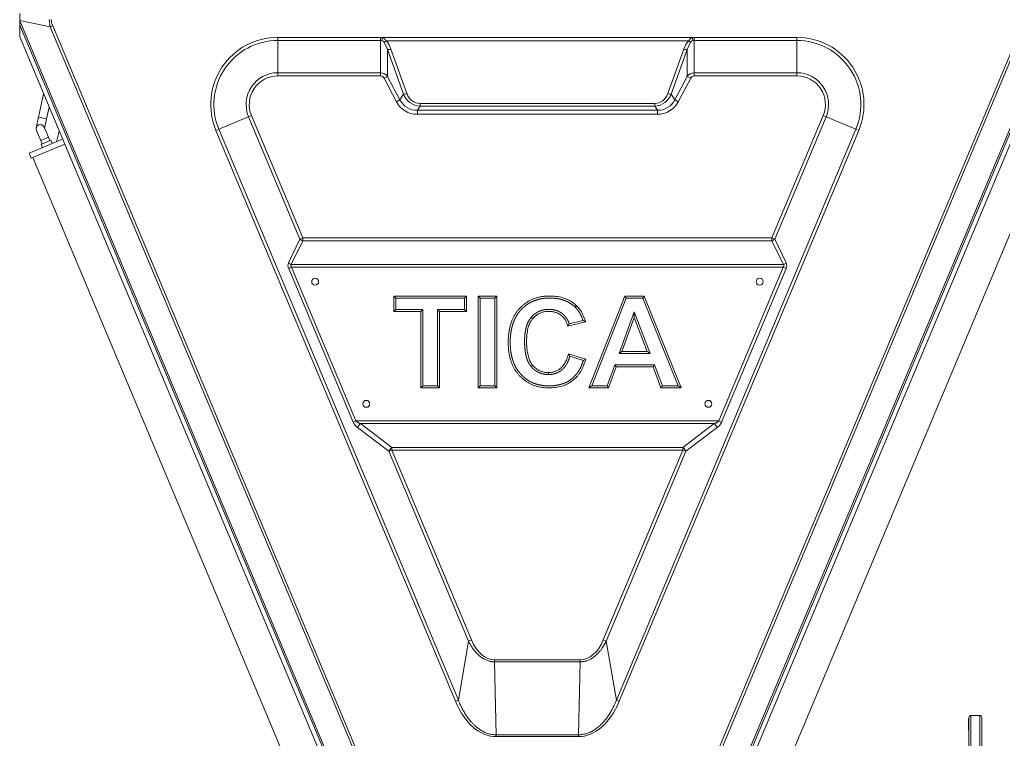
# Model space of a CAD drawing. Header units: millimetres. Extents: x 113490 to 142599, y -20467 to 115.
# Drawn here: x 124748 to 125877, y -7067 to -6241 of the extents above; entities that cross this region are included whole.
import ezdxf

# ---------------------------------------------------------------- set-up
doc = ezdxf.new("R2010")
doc.units = ezdxf.units.MM
doc.layers.add('DV1_0', color=7, linetype='Continuous')

msp = doc.modelspace()

# ---------------------------------------------------------------- linework, layer by layer
at = {"layer": 'DV1_0', "color": 7, "linetype": 'Continuous', "lineweight": 15}
for p, q in [((124748.3, -6234.1), (124748.3, -6242)), ((124748.3, -6242), (124748.3, -6242.4)), ((124748.3, -6242.4), (124748.3, -6247.5)), ((124748.3, -6248.2), (124748.3, -6247.5)), ((124748.3, -6248.2), (124748.3, -6260.9)), ((124748.3, -6260.9), (125101.1, -7102.4)), ((125936.3, -6260.9), (125583.4, -7102.4)), ((124775.6, -6326.2), (124769.9, -6352.9)), ((124779.2, -6354.9), (124782.1, -6341.5)), ((124769.9, -6352.9), (124767.2, -6365.4)), ((124781.2, -6376.2), (124776.3, -6364.5)), ((124776.9, -6365.9), (124779.2, -6354.9)), ((124767.5, -6368.2), (124772.4, -6379.9)), ((124782.8, -6380.2), (124781.2, -6376.2)), ((124793.6, -6369.1), (124790.5, -6381.3)), ((124797.5, -6378.4), (124759.1, -6394.5)), ((124799.9, -6383.9), (124761.5, -6400)), ((124772.4, -6379.9), (124774.1, -6383.9)), ((124772.8, -6384.4), (124784.1, -6379.6)), ((124772.8, -6384.4), (124774.3, -6388.1)), ((124785.7, -6383.3), (124784.1, -6379.6)), ((124759.1, -6394.5), (124761.5, -6400)), ((124763.3, -6399.2), (125120.3, -7250.7)), ((125564.2, -7250.7), (125921.2, -6399.2)), ((125177.4, -6558.4), (125177.4, -6576.2)), ((125261.1, -6558.4), (125177.4, -6558.4)), ((125179.7, -6560.7), (125177.4, -6558.4)), ((125258.7, -6560.7), (125179.7, -6560.7)), ((125179.7, -6560.7), (125179.7, -6573.9)), ((125258.7, -6560.7), (125261.1, -6558.4)), ((125258.7, -6573.9), (125258.7, -6560.7)), ((125261.1, -6576.2), (125261.1, -6558.4)), ((125274.2, -6558.4), (125274.2, -6663.9)), ((125295.6, -6558.4), (125274.2, -6558.4)), ((125276.5, -6560.7), (125274.2, -6558.4)), ((125293.3, -6560.7), (125276.5, -6560.7)), ((125276.5, -6560.7), (125276.5, -6661.6)), ((125293.3, -6560.7), (125295.6, -6558.4)), ((125293.3, -6661.6), (125293.3, -6560.7)), ((125295.6, -6663.9), (125295.6, -6558.4)), ((125442.5, -6558.4), (125401.4, -6663.9)), ((125444.1, -6560.7), (125404.8, -6661.6)), ((125464.9, -6558.4), (125442.5, -6558.4)), ((125444.1, -6560.7), (125442.5, -6558.4)), ((125463.3, -6560.7), (125444.1, -6560.7)), ((125463.3, -6560.7), (125464.9, -6558.4)), ((125503.7, -6661.6), (125463.3, -6560.7)), ((125507.1, -6663.9), (125464.9, -6558.4)), ((125179.7, -6573.9), (125177.4, -6576.2)), ((125177.4, -6576.2), (125208.5, -6576.2)), ((125179.7, -6573.9), (125210.9, -6573.9)), ((125210.9, -6573.9), (125208.5, -6576.2)), ((125208.5, -6576.2), (125208.5, -6663.9)), ((125210.9, -6573.9), (125210.9, -6661.6)), ((125227.6, -6573.9), (125258.7, -6573.9)), ((125227.6, -6661.6), (125227.6, -6573.9)), ((125227.6, -6573.9), (125229.9, -6576.2)), ((125229.9, -6576.2), (125261.1, -6576.2)), ((125229.9, -6663.9), (125229.9, -6576.2)), ((125258.7, -6573.9), (125261.1, -6576.2)), ((125385.5, -6571.1), (125387.1, -6569.4)), ((125436, -6624.4), (125453.5, -6576.5)), ((125453.5, -6576.5), (125471.6, -6624.4)), ((125453.5, -6576.5), (125453.5, -6583.1)), ((125377.2, -6593), (125397.6, -6588.2)), ((125378.8, -6590.3), (125394.6, -6586.5)), ((125439.3, -6622.1), (125453.5, -6583.1)), ((125453.5, -6583.1), (125468.3, -6622.1)), ((125397.8, -6630.9), (125377.9, -6624.7)), ((125436, -6624.4), (125439.3, -6622.1)), ((125471.6, -6624.4), (125436, -6624.4)), ((125468.3, -6622.1), (125439.3, -6622.1)), ((125471.6, -6624.4), (125468.3, -6622.1)), ((125395, -6632.4), (125379.5, -6627.6)), ((125422.4, -6661.6), (125431.1, -6637.6)), ((125424, -6663.9), (125432.7, -6639.9)), ((125431.1, -6637.6), (125476.6, -6637.6)), ((125431.1, -6637.6), (125432.7, -6639.9)), ((125432.7, -6639.9), (125475, -6639.9)), ((125476.6, -6637.6), (125475, -6639.9)), ((125475, -6639.9), (125484.1, -6663.9)), ((125476.6, -6637.6), (125485.7, -6661.6)), ((125210.9, -6661.6), (125208.5, -6663.9)), ((125208.5, -6663.9), (125229.9, -6663.9)), ((125210.9, -6661.6), (125227.6, -6661.6)), ((125227.6, -6661.6), (125229.9, -6663.9)), ((125276.5, -6661.6), (125274.2, -6663.9)), ((125274.2, -6663.9), (125295.6, -6663.9)), ((125276.5, -6661.6), (125293.3, -6661.6)), ((125293.3, -6661.6), (125295.6, -6663.9)), ((125404.8, -6661.6), (125401.4, -6663.9)), ((125401.4, -6663.9), (125424, -6663.9)), ((125404.8, -6661.6), (125422.4, -6661.6)), ((125422.4, -6661.6), (125424, -6663.9)), ((125485.7, -6661.6), (125484.1, -6663.9)), ((125484.1, -6663.9), (125507.1, -6663.9)), ((125485.7, -6661.6), (125503.7, -6661.6)), ((125503.7, -6661.6), (125507.1, -6663.9)), ((125837.4, -7141.6), (125837.4, -7042.3)), ((125849.8, -7040), (125839.7, -7040)), ((125852.1, -7141.6), (125852.1, -7042.3)), ((125836.9, -7043.1), (125836.9, -7045.5)), ((125837.4, -7043.1), (125836.9, -7043.1)), ((125836.9, -7045.5), (125836.9, -7045.8)), ((125836.9, -7045.5), (125836.9, -7045.5)), ((125837.4, -7045.5), (125836.9, -7045.5)), ((125837.4, -7045.5), (125836.9, -7045.5)), ((125836.9, -7045.8), (125836.9, -7046.3)), ((125837.4, -7045.8), (125836.9, -7045.8)), ((125836.9, -7046.3), (125836.9, -7046.9)), ((125837.4, -7046.3), (125836.9, -7046.3)), ((125836.9, -7046.9), (125836.9, -7047)), ((125837.4, -7046.9), (125836.9, -7046.9)), ((125836.9, -7047), (125836.9, -7047.5)), ((125837.4, -7047), (125836.9, -7047)), ((125836.9, -7047.5), (125836.9, -7048.7)), ((125837.4, -7047.5), (125836.9, -7047.5)), ((125836.9, -7048.9), (125836.9, -7048.7)), ((125837.4, -7048.7), (125836.9, -7048.7)), ((125836.9, -7048.9), (125836.9, -7053.8)), ((125836.9, -7053.8), (125836.9, -7055.7)), ((125837.4, -7053.8), (125836.9, -7053.8)), ((125836.9, -7055.7), (125836.9, -7055.9)), ((125836.9, -7055.7), (125837.4, -7055.7)), ((125836.9, -7057), (125836.9, -7055.9)), ((125836.9, -7055.9), (125837.4, -7055.9)), ((125836.9, -7057), (125837.4, -7057))]:
    msp.add_line(p, q, dxfattribs=at)
at = {"layer": 'DV1_0', "color": 7, "linetype": 'Continuous', "lineweight": 20}
for p, q in [((124782, -6241.1), (124783.4, -6249.4)), ((124748.3, -6242), (124783.4, -6249.4)), ((124748.3, -6242.4), (125175.9, -7262.2)), ((124748.3, -6247.5), (125174, -7262.9)), ((124786.2, -6248.2), (124783.4, -6249.4)), ((124783.4, -6249.4), (125195.4, -7231.8)), ((124786.2, -6248.2), (125198.1, -7230.7)), ((125486.4, -7230.7), (125898.4, -6248.2)), ((125489.1, -7231.8), (125901.1, -6249.4)), ((125508.6, -7262.2), (125936.3, -6242.4)), ((125510.5, -7262.9), (125936.3, -6247.5)), ((125044.6, -6261.5), (125162.3, -6261.5)), ((125044.6, -6265), (125044.6, -6261.5)), ((125162.3, -6261.5), (125162.3, -6265)), ((125163.7, -6265.2), (125164.4, -6261.7)), ((125164.4, -6261.7), (125520.1, -6261.7)), ((125520.1, -6261.7), (125520.8, -6265.2)), ((125522.2, -6261.5), (125639.9, -6261.5)), ((125522.2, -6261.5), (125522.2, -6265)), ((125639.9, -6265), (125639.9, -6261.5)), ((125044.6, -6302.1), (125044.6, -6265)), ((125044.6, -6265), (125162.3, -6265)), ((125162.3, -6265), (125162.3, -6302.1)), ((125166.5, -6267), (125170.3, -6275.5)), ((125168.6, -6265.3), (125515.9, -6265.3)), ((125174.3, -6274.9), (125192.6, -6326)), ((125491.9, -6326), (125510.3, -6274.9)), ((125514.3, -6275.5), (125518, -6267)), ((125522.2, -6302.1), (125522.2, -6265)), ((125522.2, -6265), (125639.9, -6265)), ((125639.9, -6302.1), (125639.9, -6265)), ((125170.3, -6275.5), (125170.3, -6306.3)), ((125170.3, -6275.5), (125188.6, -6326.6)), ((125495.9, -6326.6), (125514.3, -6275.5)), ((125514.3, -6306.3), (125514.3, -6275.5)), ((125044.6, -6302.1), (125162.3, -6302.1)), ((125044.6, -6305.6), (125044.6, -6302.1)), ((125044.6, -6305.6), (125162.3, -6305.6)), ((125162.3, -6305.6), (125162.3, -6302.1)), ((125166.3, -6308.4), (125170.3, -6306.3)), ((125166.3, -6308.4), (125180.6, -6335.3)), ((125170.3, -6306.3), (125184.6, -6333.2)), ((125499.9, -6333.2), (125514.3, -6306.3)), ((125503.9, -6335.3), (125518.3, -6308.4)), ((125518.3, -6308.4), (125514.3, -6306.3)), ((125522.2, -6305.6), (125522.2, -6302.1)), ((125522.2, -6302.1), (125639.9, -6302.1)), ((125522.2, -6305.6), (125639.9, -6305.6)), ((125639.9, -6305.6), (125639.9, -6302.1)), ((125184.6, -6333.2), (125188.6, -6326.6)), ((125495.9, -6326.6), (125499.9, -6333.2)), ((125180.6, -6335.3), (125184.6, -6333.2)), ((125204.6, -6345.2), (125207.6, -6340.3)), ((125207.6, -6337.3), (125476.9, -6337.3)), ((125207.6, -6340.3), (125207.6, -6337.3)), ((125207.6, -6340.3), (125476.9, -6340.3)), ((125476.9, -6340.3), (125476.9, -6337.3)), ((125476.9, -6340.3), (125479.9, -6345.2)), ((125503.9, -6335.3), (125499.9, -6333.2)), ((124769.9, -6352.9), (124779.2, -6354.9)), ((125011, -6352.6), (124976.8, -6367)), ((125014.2, -6351.3), (125011, -6352.6)), ((125069.9, -6493.1), (125011, -6352.6)), ((125073.1, -6491.7), (125014.2, -6351.3)), ((125204.6, -6345.2), (125479.9, -6345.2)), ((125204.6, -6349.7), (125204.6, -6345.2)), ((125204.6, -6349.7), (125479.9, -6349.7)), ((125479.9, -6349.7), (125479.9, -6345.2)), ((125670.3, -6351.3), (125611.4, -6491.7)), ((125673.6, -6352.6), (125614.7, -6493.1)), ((125670.3, -6351.3), (125673.6, -6352.6)), ((125673.6, -6352.6), (125707.7, -6367)), ((124772.4, -6379.9), (124781.2, -6376.2)), ((124976.8, -6367), (124973.5, -6368.3)), ((125248.3, -7023.7), (124973.5, -6368.3)), ((125251.6, -7022.3), (124976.8, -6367)), ((125707.7, -6367), (125432.9, -7022.3)), ((125711, -6368.3), (125436.2, -7023.7)), ((125707.7, -6367), (125711, -6368.3)), ((125056.7, -6520.3), (125069.9, -6493.1)), ((125059.9, -6522.2), (125073.1, -6494.9)), ((125073.1, -6491.7), (125069.9, -6493.1)), ((125073.1, -6491.7), (125611.4, -6491.7)), ((125073.1, -6494.9), (125073.1, -6491.7)), ((125073.1, -6494.9), (125611.4, -6494.9)), ((125611.4, -6491.7), (125611.4, -6494.9)), ((125611.4, -6491.7), (125614.7, -6493.1)), ((125611.4, -6494.9), (125624.6, -6522.2)), ((125614.7, -6493.1), (125627.8, -6520.3)), ((125059.9, -6522.2), (125624.6, -6522.2)), ((125060.1, -6525.4), (125056.9, -6526.7)), ((125130.8, -6703.1), (125056.9, -6526.7)), ((125060.1, -6525.4), (125624.4, -6525.4)), ((125134.1, -6701.7), (125060.1, -6525.4)), ((125624.4, -6525.4), (125550.4, -6701.7)), ((125627.7, -6526.7), (125553.7, -6703.1)), ((125624.4, -6525.4), (125627.7, -6526.7)), ((125335.3, -6582.7), (125337, -6584.2)), ((125335.2, -6639.5), (125336.9, -6638)), ((125355.1, -6648.6), (125355.1, -6646.3)), ((125134.1, -6701.7), (125130.8, -6703.1)), ((125550.4, -6701.7), (125134.1, -6701.7)), ((125550.4, -6701.7), (125553.7, -6703.1)), ((125172, -6736.7), (125136, -6709.5)), ((125545.2, -6704.9), (125139.3, -6704.9)), ((125175.3, -6732.2), (125139.3, -6704.9)), ((125545.2, -6704.9), (125509.2, -6732.2)), ((125548.5, -6709.5), (125512.5, -6736.7)), ((125175.3, -6735.4), (125172, -6736.7)), ((125263.4, -6954.6), (125172, -6736.7)), ((125509.2, -6732.2), (125175.3, -6732.2)), ((125175.3, -6735.4), (125175.3, -6732.2)), ((125509.2, -6735.4), (125175.3, -6735.4)), ((125266.7, -6953.3), (125175.3, -6735.4)), ((125509.2, -6735.4), (125417.9, -6953.3)), ((125512.5, -6736.7), (125421.1, -6954.6)), ((125509.2, -6732.2), (125509.2, -6735.4)), ((125509.2, -6735.4), (125512.5, -6736.7)), ((125263.4, -6954.6), (125251.6, -7022.3)), ((125266.7, -6953.3), (125263.4, -6954.6)), ((125417.9, -6953.3), (125421.1, -6954.6)), ((125421.1, -6954.6), (125432.9, -7022.3)), ((125391.4, -6976.3), (125293.1, -6976.3)), ((125293.1, -6976.3), (125293.1, -6978.4)), ((125391.4, -6978.4), (125293.1, -6978.4)), ((125293.1, -6978.4), (125294.9, -7062.2)), ((125391.4, -6978.4), (125389.6, -7062.2)), ((125391.4, -6976.3), (125391.4, -6978.4)), ((125251.6, -7022.3), (125248.3, -7023.7)), ((125432.9, -7022.3), (125436.2, -7023.7)), ((125839.7, -7040), (125839.7, -7243.2)), ((125849.8, -7040), (125849.8, -7243.2)), ((125837.4, -7048.9), (125836.9, -7048.9)), ((125389.6, -7062.2), (125294.9, -7062.2)), ((125294.9, -7062.2), (125294.9, -7064.3)), ((125389.6, -7064.3), (125294.9, -7064.3)), ((125389.6, -7062.2), (125389.6, -7064.3))]:
    msp.add_line(p, q, dxfattribs=at)
at = {"layer": 'DV1_0', "color": 7, "linetype": 'Continuous', "lineweight": 15}
for centre in [(125087.3, -6542), (125597.3, -6542), (125146, -6682.2), (125538.5, -6682.2)]:
    msp.add_circle(centre, 4, dxfattribs=at)
at = {"layer": 'DV1_0', "color": 7, "linetype": 'Continuous', "lineweight": 20}
for centre, radius, start, end in [((125044.6, -6338.5), 77.1, 90, 202.75), ((125162.3, -6272.2), 10.7, 78.6283, 89.9781), ((125161.5, -6269.2), 8.09, 29.1013, 69.2139), ((125523, -6269.2), 8.07, 110.7215, 150.9615), ((125522.3, -6272.2), 10.7, 90.0205, 101.3741), ((125639.9, -6338.5), 77.1, 337.25, 90), ((125044.6, -6338.5), 73.5, 90, 202.75), ((125162.3, -6270.8), 5.76, 75.8423, 89.9426), ((125162.5, -6270.1), 5.06, 38.1838, 76.5434), ((125534.4, -6282.7), 25.3, 136.7081, 162.1283), ((125522, -6270.1), 5.06, 103.4595, 141.8119), ((125522.3, -6270.8), 5.76, 90.0565, 104.1625), ((125639.9, -6338.5), 73.5, 337.25, 90), ((125044.6, -6338.5), 36.5, 90, 202.75), ((125044.6, -6338.5), 32.9, 90, 202.75), ((125162.2, -6311.9), 9.82, 34.7293, 89.5286), ((125522.3, -6311.9), 9.82, 90.4762, 145.2659), ((125639.9, -6338.5), 36.5, 337.25, 90), ((125639.9, -6338.5), 32.9, 337.25, 90), ((125208.3, -6319.4), 20.9, 200.0927, 268.1286), ((125476.3, -6319.5), 20.8, 271.7853, 339.9934), ((125204.3, -6323), 26.8, 207.5641, 270.5386), ((125203.9, -6323.7), 21.5, 206.2554, 271.8867), ((125480.6, -6323.7), 21.5, 268.1141, 333.7439), ((125480.2, -6323), 26.8, 269.4613, 332.436)]:
    msp.add_arc(centre, radius, start, end, dxfattribs=at)
at = {"layer": 'DV1_0', "color": 7, "linetype": 'Continuous', "lineweight": 15}
for centre, radius, start, end in [((124771.9, -6366.3), 4.76, 22.75, 202.75), ((125311.5, -6552.3), 77.3, 328.1786, 330.5559), ((125313.7, -6731), 165.6, 59.5641, 60.7327), ((125245.2, -6700.9), 153, 28.6119, 29.8683), ((125300.1, -6452.5), 203.4, 297.7894, 298.7013), ((125839.7, -7042.3), 2.29, 90, 180), ((125849.8, -7042.3), 2.29, 0.0006, 90)]:
    msp.add_arc(centre, radius, start, end, dxfattribs=at)
at = {"layer": 'DV1_0', "color": 7, "linetype": 'Continuous', "lineweight": 20}
for centre, major_axis, ratio, start_param, end_param in [((124901.2, -6259.1), (116.4, -20.6), 0.354256, 3.204443, 3.366071), ((125168.6, -6263.8), (-3.48, -3.59), 0.220719, 0.717909, 1.347194), ((125162.3, -6293.7), (-0.1, 31.3), 0.477729, 5.355274, 5.847767), ((125174.3, -6273.4), (-4.7, -1.69), 0.292381, 0.461167, 1.46601), ((125510.3, -6273.4), (4.7, -1.69), 0.292381, 4.817177, 5.822019), ((125515.9, -6263.8), (3.48, -3.59), 0.220719, 4.935998, 5.565263), ((125162.3, -6312.7), (-0.01, 7.06), 0.707338, 5.356674, 6.282449), ((125522.2, -6312.7), (0.01, 7.05), 0.707954, 0.001094, 0.927445), ((125192.6, -6324.5), (-4.7, -1.69), 0.292381, 0.461166, 1.466009), ((125212.4, -6311.3), (10.9, 24.7), 0.734557, 2.48522, 3.455755), ((125472.1, -6311.3), (-11, 24.7), 0.7344, 2.826953, 3.797155), ((125491.9, -6324.5), (4.7, -1.69), 0.292381, 4.817177, 5.822019), ((125073.1, -6491.7), (4.5, -2.18), 0.600003, 4.2257, 4.995183), ((125611.4, -6491.7), (-4.5, -2.18), 0.600003, 1.288002, 2.057486), ((125067.7, -6526.7), (-10.6, 7.1), 0.665415, 0.091279, 0.78667), ((125059.9, -6519), (4.5, -2.18), 0.600003, 4.2257, 4.995183), ((125624.6, -6519), (-4.5, -2.18), 0.600003, 1.288002, 2.057486), ((125616.8, -6526.7), (10.6, 7.1), 0.664977, 5.497797, 6.192529), ((125141.7, -6703.1), (-10.7, 7.1), 0.666776, 0.781871, 1.473649), ((125542.8, -6703.1), (10.7, 7.1), 0.666419, 4.807124, 5.499727), ((125139.3, -6708.1), (3.01, 3.99), 0.448997, 1.034793, 2.228562), ((125545.2, -6708.1), (-3.01, 3.99), 0.448997, 4.054624, 5.248392), ((125175.3, -6735.4), (3.01, 3.99), 0.448997, 1.034793, 2.228562), ((125509.2, -6735.4), (-3.01, 3.99), 0.448997, 4.054624, 5.248392), ((125292.3, -6924.7), (-1.3, 51.6), 0.606054, 2.141908, 3.126109), ((125392.2, -6924.6), (1.3, 51.7), 0.606049, 3.156652, 4.140097), ((125293.5, -6973.2), (-2.2, 91.1), 0.605695, 2.143739, 3.126709), ((125391, -6973.2), (2.3, 91.1), 0.605798, 3.156584, 4.139778)]:
    msp.add_ellipse(centre, major_axis=major_axis, ratio=ratio, start_param=start_param, end_param=end_param, dxfattribs=at)
for points, knots in [([(125060.1, -6525.4), (125060, -6525.2), (125059.8, -6525), (125059.6, -6524.7), (125059.5, -6524.3), (125059.4, -6524), (125059.3, -6523.7), (125059.3, -6523.4), (125059.4, -6523.1), (125059.5, -6522.8), (125059.7, -6522.5), (125059.9, -6522.3), (125059.9, -6522.2)], [0, 0, 0, 0, 0.110169, 0.212602, 0.309753, 0.403013, 0.494121, 0.584543, 0.676672, 0.773904, 0.880334, 1, 1, 1, 1]), ([(125624.6, -6522.2), (125624.7, -6522.2), (125624.8, -6522.4), (125625, -6522.7), (125625.1, -6523), (125625.2, -6523.3), (125625.2, -6523.6), (125625.2, -6523.9), (125625.1, -6524.2), (125624.9, -6524.6), (125624.7, -6525), (125624.5, -6525.2), (125624.4, -6525.4)], [0, 0, 0, 0, 0.103754, 0.201399, 0.295256, 0.386511, 0.476484, 0.567069, 0.661122, 0.762305, 0.874482, 1, 1, 1, 1]), ([(125139.3, -6704.9), (125138.9, -6704.8), (125138.3, -6704.6), (125137.5, -6704.2), (125136.7, -6703.8), (125136, -6703.4), (125135.4, -6703), (125134.9, -6702.6), (125134.5, -6702.2), (125134.2, -6701.9), (125134.1, -6701.7)], [0, 0, 0, 0, 0.162154, 0.309168, 0.444157, 0.56805, 0.681058, 0.789601, 0.89662, 1, 1, 1, 1]), ([(125550.4, -6701.7), (125550.3, -6701.9), (125550, -6702.2), (125549.5, -6702.6), (125549, -6703.1), (125548.2, -6703.5), (125547.4, -6704), (125546.4, -6704.5), (125545.6, -6704.8), (125545.2, -6704.9)], [0, 0, 0, 0, 0.104699, 0.217397, 0.341582, 0.478635, 0.63137, 0.803901, 1, 1, 1, 1]), ([(125293.1, -6978.4), (125292.9, -6978.4), (125292.6, -6978.4), (125292.1, -6978.4), (125291.6, -6978.4), (125291.1, -6978.3), (125290.6, -6978.3), (125290.2, -6978.2), (125289.7, -6978.2), (125288.8, -6978), (125287.7, -6977.8), (125286, -6977.3), (125284.3, -6976.7), (125282.4, -6975.9), (125280.6, -6974.9), (125278, -6973.3), (125275.4, -6971.2), (125272.8, -6968.8), (125270.9, -6966.6), (125268.9, -6964.1), (125267.4, -6961.9), (125266.3, -6960.1), (125265.6, -6958.8), (125264.8, -6957.5), (125264.1, -6956.1), (125263.6, -6955.1), (125263.4, -6954.6)], [0, 0, 0, 0, 0.012207, 0.024421, 0.036645, 0.048882, 0.061135, 0.073407, 0.085701, 0.098018, 0.136644, 0.175569, 0.223909, 0.273378, 0.326546, 0.381495, 0.504574, 0.573263, 0.64576, 0.724421, 0.808607, 0.844135, 0.881045, 0.919332, 0.958987, 1, 1, 1, 1]), ([(125421.1, -6954.6), (125421, -6954.9), (125420.8, -6955.3), (125420.4, -6956), (125420.1, -6956.7), (125419.7, -6957.4), (125419.4, -6958.1), (125419, -6958.7), (125418.7, -6959.3), (125418.3, -6960), (125417.9, -6960.5), (125417.1, -6961.9), (125415.8, -6963.8), (125413.9, -6966.3), (125412, -6968.4), (125410.1, -6970.3), (125408.2, -6972), (125406.3, -6973.4), (125404.4, -6974.7), (125402.6, -6975.7), (125400.7, -6976.5), (125399.2, -6977.1), (125397.9, -6977.5), (125397, -6977.7), (125396.1, -6977.9), (125395.1, -6978.1), (125394.2, -6978.2), (125393.3, -6978.3), (125392.4, -6978.4), (125391.7, -6978.4), (125391.4, -6978.4)], [0, 0, 0, 0, 0.020016, 0.039694, 0.059032, 0.078029, 0.096685, 0.114997, 0.132966, 0.15059, 0.167868, 0.184799, 0.266929, 0.343527, 0.415009, 0.482791, 0.544966, 0.604534, 0.659648, 0.712959, 0.76302, 0.811959, 0.83598, 0.859817, 0.883489, 0.907012, 0.930406, 0.95369, 0.976881, 1, 1, 1, 1]), ([(125294.9, -7062.2), (125294.1, -7062.2), (125292.5, -7062.1), (125290.1, -7061.8), (125287.7, -7061.3), (125285.5, -7060.7), (125283.2, -7059.9), (125281, -7058.9), (125278.8, -7057.8), (125276.7, -7056.5), (125274.7, -7055.1), (125272.7, -7053.6), (125270.6, -7051.8), (125268.4, -7049.7), (125266.1, -7047.2), (125263.6, -7044.2), (125261.1, -7040.8), (125258.6, -7036.9), (125256.2, -7032.6), (125253.8, -7027.7), (125252.3, -7024.2), (125251.6, -7022.3)], [0, 0, 0, 0, 0.039675, 0.079011, 0.117409, 0.155373, 0.194404, 0.233853, 0.273354, 0.31251, 0.351559, 0.391858, 0.435291, 0.483673, 0.53828, 0.599457, 0.666887, 0.740342, 0.819788, 0.905575, 1, 1, 1, 1]), ([(125432.9, -7022.3), (125432.2, -7024.3), (125430.6, -7027.9), (125428.1, -7033.1), (125425.4, -7037.7), (125422.7, -7041.8), (125419.9, -7045.4), (125417.2, -7048.5), (125414.6, -7051.1), (125412.2, -7053.3), (125410, -7055), (125407.8, -7056.5), (125405.7, -7057.8), (125403.5, -7058.9), (125401.2, -7059.9), (125398.9, -7060.7), (125396.6, -7061.4), (125394.2, -7061.8), (125391.9, -7062.1), (125390.4, -7062.2), (125389.6, -7062.2)], [0, 0, 0, 0, 0.098655, 0.18986, 0.274376, 0.352916, 0.425587, 0.491678, 0.550093, 0.601164, 0.646216, 0.687373, 0.727036, 0.766765, 0.806851, 0.846905, 0.886467, 0.925149, 0.96228, 1, 1, 1, 1])]:
    msp.add_open_spline(points, degree=3, knots=knots, dxfattribs=at)
at = {"layer": 'DV1_0', "color": 7, "linetype": 'Continuous', "lineweight": 15}
for points in [[(125387.1, -6569.4), (125386.4, -6568.7), (125384.8, -6567.4), (125382.4, -6565.6), (125379.8, -6563.9), (125377, -6562.5), (125374.1, -6561.3), (125371, -6560.3), (125367.6, -6559.4), (125364, -6558.8), (125360.1, -6558.5), (125356.1, -6558.4), (125352.1, -6558.5), (125348.2, -6559), (125344.4, -6559.6), (125340.8, -6560.6), (125337.5, -6561.8), (125334.4, -6563.2), (125331.5, -6564.8), (125328.7, -6566.6), (125326.1, -6568.6), (125323.6, -6570.8), (125321.2, -6573.2), (125319.1, -6575.9), (125317.1, -6578.7), (125315.3, -6581.7), (125313.7, -6585), (125312.3, -6588.6), (125311.1, -6592.5), (125310.2, -6596.7), (125309.4, -6601.4), (125308.9, -6606.5), (125308.7, -6611.8), (125308.9, -6617), (125309.4, -6622), (125310.1, -6626.6), (125311.1, -6630.6), (125312.3, -6634.3), (125313.6, -6637.7), (125315.2, -6640.8), (125317, -6643.8), (125319, -6646.6), (125321.1, -6649.2), (125323.5, -6651.7), (125326, -6653.9), (125328.7, -6656), (125331.5, -6657.8), (125334.4, -6659.4), (125337.5, -6660.8), (125340.8, -6661.9), (125344.2, -6662.8), (125347.8, -6663.4), (125351.5, -6663.8), (125355.4, -6664), (125359.4, -6663.8), (125363.2, -6663.4), (125366.8, -6662.8), (125370.2, -6662), (125373.3, -6660.9), (125376.2, -6659.7), (125378.8, -6658.3), (125381.2, -6656.8), (125383.5, -6655), (125385.7, -6653.1), (125387.7, -6650.9), (125389.7, -6648.5), (125391.5, -6645.8), (125393.3, -6642.7), (125395, -6639.3), (125396.5, -6635.4), (125397.4, -6632.4), (125397.8, -6630.9)], [(125337, -6584.2), (125337.5, -6583.7), (125338.5, -6582.6), (125340, -6581.3), (125341.7, -6580), (125343.4, -6579), (125345.3, -6578.1), (125347.1, -6577.3), (125349.1, -6576.7), (125351.2, -6576.3), (125353.4, -6576.1), (125355.7, -6576), (125358, -6576.2), (125360.2, -6576.5), (125362.3, -6576.9), (125364.1, -6577.5), (125365.8, -6578.2), (125367.4, -6579.1), (125368.9, -6580.1), (125370.4, -6581.2), (125371.7, -6582.5), (125372.9, -6583.9), (125374, -6585.5), (125375, -6587.1), (125375.9, -6588.9), (125376.6, -6590.9), (125377, -6592.3), (125377.2, -6593)], [(125397.6, -6588.2), (125397.2, -6586.8), (125396.3, -6584.2), (125394.9, -6580.8), (125393.5, -6577.9), (125392, -6575.3), (125390.4, -6573.1), (125388.8, -6571.1), (125387.7, -6570), (125387.1, -6569.4)], [(125336.9, -6638), (125336.5, -6637.6), (125335.8, -6636.7), (125334.7, -6635), (125333.7, -6633), (125332.7, -6630.7), (125331.9, -6628), (125331.1, -6624.8), (125330.5, -6621.3), (125330.1, -6617.3), (125329.9, -6613), (125329.9, -6608.5), (125330.1, -6604.3), (125330.5, -6600.5), (125331.1, -6597.1), (125331.8, -6594.1), (125332.7, -6591.5), (125333.7, -6589.3), (125334.8, -6587.3), (125335.9, -6585.6), (125336.6, -6584.6), (125337, -6584.2)], [(125377.9, -6624.7), (125377.6, -6625.8), (125377, -6628), (125376.1, -6630.8), (125375, -6633.2), (125373.9, -6635.3), (125372.8, -6637.1), (125371.6, -6638.7), (125370.3, -6640.2), (125368.9, -6641.4), (125367.5, -6642.5), (125366, -6643.5), (125364.4, -6644.3), (125362.7, -6645), (125361, -6645.5), (125359.1, -6645.9), (125357.2, -6646.2), (125355.8, -6646.3), (125355.1, -6646.3)], [(125355.1, -6646.3), (125354.3, -6646.3), (125352.7, -6646.2), (125350.6, -6645.9), (125348.6, -6645.5), (125346.7, -6644.9), (125344.9, -6644.2), (125343.2, -6643.3), (125341.5, -6642.3), (125339.9, -6641), (125338.4, -6639.6), (125337.4, -6638.6), (125336.9, -6638)]]:
    msp.add_open_spline(points, degree=3, dxfattribs=at)
for points, knots in [([(125385.5, -6571.1), (125383.1, -6568.8), (125380.2, -6567), (125377.3, -6565.1), (125374.1, -6563.8), (125370.8, -6562.5), (125367.1, -6561.7), (125363.1, -6560.9), (125358.5, -6560.7), (125356.1, -6560.7), (125353.8, -6560.8), (125351.4, -6560.9), (125349.2, -6561.2), (125345, -6561.7), (125341.2, -6563), (125337.6, -6564.1), (125334.4, -6565.8), (125331.1, -6567.5), (125328.3, -6569.8), (125325.3, -6572.1), (125322.9, -6574.9), (125320.4, -6577.8), (125318.5, -6581), (125316.5, -6584.3), (125315, -6588.1), (125313.8, -6591.4), (125312.9, -6595.1), (125311.6, -6600.6), (125311.2, -6607.1), (125310.9, -6613.3), (125311.5, -6619.3), (125312.2, -6627), (125314.4, -6633.1), (125315.7, -6636.9), (125317.6, -6640.3), (125319.5, -6643.6), (125321.9, -6646.5), (125324.4, -6649.5), (125327.3, -6652), (125330.2, -6654.4), (125333.3, -6656.2), (125335.1, -6657.2), (125336.9, -6658), (125338.8, -6658.8), (125340.8, -6659.4), (125343.9, -6660.4), (125347.3, -6661), (125351.6, -6661.7), (125356.2, -6661.6), (125358.5, -6661.6), (125360.7, -6661.4), (125362.9, -6661.2), (125364.9, -6660.8), (125368.8, -6660.1), (125372.2, -6658.8), (125375.3, -6657.7), (125378.1, -6656), (125381.2, -6654.1), (125383.8, -6651.6), (125386.6, -6649), (125388.8, -6645.7), (125390.6, -6643), (125392.1, -6639.9), (125393.7, -6636.5), (125395, -6632.4)], [0, 0, 0, 0.03125, 0.03125, 0.0625, 0.0625, 0.09375, 0.09375, 0.125, 0.125, 0.140625, 0.140625, 0.15625, 0.15625, 0.1875, 0.1875, 0.21875, 0.21875, 0.25, 0.25, 0.28125, 0.28125, 0.3125, 0.3125, 0.34375, 0.34375, 0.375, 0.375, 0.4375, 0.4375, 0.5, 0.5, 0.5625, 0.5625, 0.59375, 0.59375, 0.625, 0.625, 0.65625, 0.65625, 0.6875, 0.6875, 0.705357, 0.705357, 0.723214, 0.723214, 0.75, 0.75, 0.78125, 0.78125, 0.796875, 0.796875, 0.8125, 0.8125, 0.84375, 0.84375, 0.875, 0.875, 0.910714, 0.910714, 0.946429, 0.946429, 0.973214, 0.973214, 1, 1, 1]), ([(125335.3, -6582.7), (125336.4, -6581.4), (125337.7, -6580.2), (125339, -6579.1), (125340.4, -6578.1), (125341.5, -6577.4), (125342.7, -6576.8), (125344.5, -6575.8), (125346.4, -6575.2), (125348, -6574.6), (125349.7, -6574.3), (125351.5, -6573.9), (125353.3, -6573.8), (125355.2, -6573.7), (125357.1, -6573.8), (125359, -6573.9), (125360.8, -6574.2), (125362.5, -6574.5), (125364, -6575), (125365.5, -6575.5), (125366.9, -6576.2), (125368.2, -6576.9), (125369.5, -6577.7), (125370.8, -6578.6), (125371.9, -6579.6), (125373.1, -6580.6), (125374.1, -6581.8), (125375.1, -6583), (125376, -6584.3), (125376.9, -6585.6), (125377.6, -6587.1), (125378.3, -6588.6), (125378.8, -6590.3)], [0, 0, 0, 0.0625, 0.0625, 0.125, 0.125, 0.175, 0.175, 0.25, 0.25, 0.3125, 0.3125, 0.375, 0.375, 0.4375, 0.4375, 0.5, 0.5, 0.5625, 0.5625, 0.625, 0.625, 0.6875, 0.6875, 0.75, 0.75, 0.8125, 0.8125, 0.875, 0.875, 0.9375, 0.9375, 1, 1, 1]), ([(125394.6, -6586.5), (125394, -6584.5), (125393.2, -6582.6), (125392.3, -6580.5), (125391.3, -6578.7), (125390.2, -6576.7), (125388.9, -6574.9), (125387.3, -6572.8), (125385.5, -6571.1)], [0, 0, 0, 0.25, 0.25, 0.5, 0.5, 0.75, 0.75, 1, 1, 1]), ([(125335.2, -6639.5), (125333.6, -6637.8), (125332.4, -6635.5), (125331, -6632.9), (125330, -6629.8), (125329.5, -6628.1), (125329.1, -6626.2), (125328.6, -6624.1), (125328.3, -6621.8), (125328, -6619.4), (125327.8, -6616.7), (125327.6, -6613.8), (125327.6, -6610.9), (125327.6, -6607.6), (125327.8, -6604.4), (125328, -6601.5), (125328.5, -6598.8), (125329.1, -6595.3), (125330, -6592.3), (125331, -6589.3), (125332.5, -6586.7), (125333.7, -6584.5), (125335.3, -6582.7)], [0, 0, 0, 0.125, 0.125, 0.25, 0.25, 0.3125, 0.3125, 0.375, 0.375, 0.4375, 0.4375, 0.5, 0.5, 0.571429, 0.571429, 0.642857, 0.642857, 0.75, 0.75, 0.875, 0.875, 1, 1, 1]), ([(125379.5, -6627.6), (125378.3, -6631.7), (125376.7, -6635), (125375.7, -6637), (125374.5, -6638.6), (125373.1, -6640.6), (125371.5, -6642.2), (125369.9, -6643.7), (125368.1, -6644.9), (125366.3, -6646.1), (125364.2, -6646.9), (125362.1, -6647.7), (125359.9, -6648.1), (125357.6, -6648.6), (125355.1, -6648.6)], [0, 0, 0, 0.25, 0.25, 0.375, 0.375, 0.5, 0.5, 0.625, 0.625, 0.75, 0.75, 0.875, 0.875, 1, 1, 1]), ([(125355.1, -6648.6), (125354, -6648.6), (125353, -6648.5), (125351, -6648.3), (125349.1, -6647.9), (125347.7, -6647.7), (125346.4, -6647.2), (125345.1, -6646.8), (125343.9, -6646.2), (125341.5, -6645.1), (125339.3, -6643.5), (125338.2, -6642.6), (125337.2, -6641.7), (125336.1, -6640.7), (125335.2, -6639.5)], [0, 0, 0, 0.083333, 0.083333, 0.25, 0.25, 0.375, 0.375, 0.5, 0.5, 0.75, 0.75, 0.875, 0.875, 1, 1, 1])]:
    msp.add_open_spline(points, degree=2, knots=knots, dxfattribs=at)

doc.saveas('drawing.dxf')
